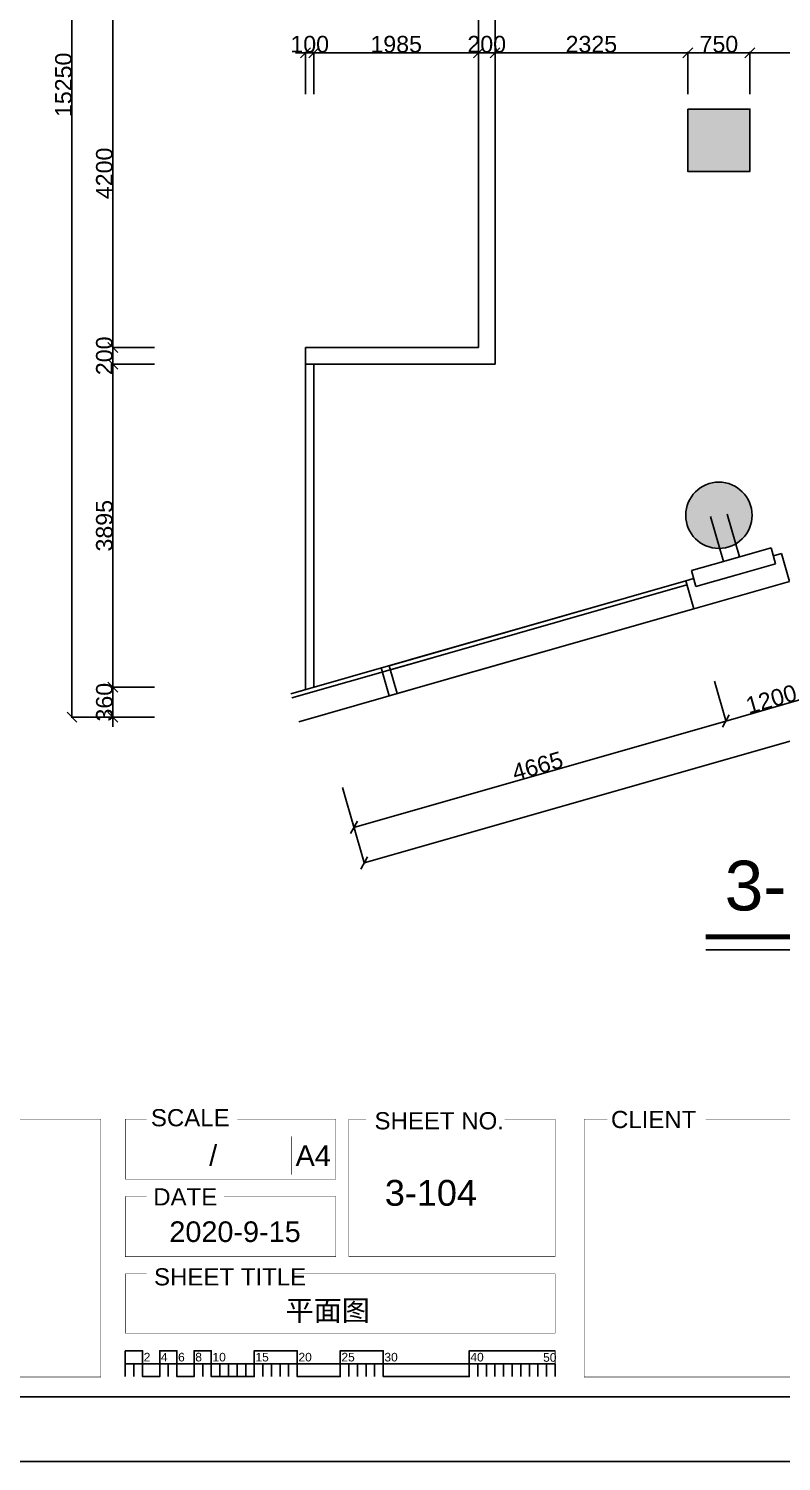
# Model space of a CAD drawing. Header units: inches. Extents: x -24810 to 18736, y -16862 to 13931.
# Drawn here: x -14846 to -5768, y -16862 to 415 of the extents above; entities that cross this region are included whole.
import ezdxf
from ezdxf.enums import TextEntityAlignment as Align

# ---------------------------------------------------------------- set-up
doc = ezdxf.new("R2010")
doc.units = ezdxf.units.IN
doc.header["$MEASUREMENT"] = 0
for name, color, linetype in [('DIM', 3, 'Continuous'), ('WINDOW', 5, 'Continuous'), ('建-墙体', 255, 'Continuous')]:
    doc.layers.add(name, color=color, linetype=linetype)
doc.styles.get("Standard").update_dxf_attribs({"font": 'arial.ttf'})
doc.dimstyles.new('DIM-200MM', dxfattribs={"dimtxt": 200, "dimasz": 120, "dimexe": 10, "dimexo": 10, "dimgap": 0.7, "dimtad": 1, "dimdec": 0, "dimrnd": 5, "dimzin": 1, "dimdsep": 46, "dimtxsty": 'Standard', "dimblk": 'OBLIQUE', "dimcen": 0.5, "dimdle": 1, "dimclrd": 256, "dimclre": 256, "dimclrt": 7, "dimaunit": 1, "dimadec": 0, "dimazin": 0, "dimtfac": 1, "dimtdec": 0, "dimtix": 1, "dimtmove": 2, "dimatfit": 3, "dimfxl": 0, "dimtolj": 1, "dimtzin": 1, "dimarcsym": 0})

# ---------------------------------------------------------------- blocks, each defined once
blk = doc.blocks.new('_Oblique')
at = {"color": 0, "linetype": 'ByBlock', "lineweight": -2}
blk.add_line((-0.5, -0.5), (0.5, 0.5), dxfattribs=at)
blk = doc.blocks.new('*D172')
at = {"layer": 'DEFPOINTS', "color": 0, "transparency": 16777216}
for p in [(-6596, 770), (-13829, -3430), (-9940, -3430)]:
    blk.add_point(p, dxfattribs=at)
at = {"layer": 'DIM', "lineweight": -2, "transparency": 16777216}
for p, q in [((-13329, 770), (-13839, 770)), ((-13829, 771), (-13829, -3431)), ((-13329, -3430), (-13839, -3430))]:
    blk.add_line(p, q, dxfattribs=at)
at = {"layer": 'DIM', "lineweight": -2, "transparency": 16777216, "xscale": 120, "yscale": 120, "zscale": 120}
for p, rotation in [((-13829, 770), 90), ((-13829, -3430), 270)]:
    blk.add_blockref('_Oblique', p, dxfattribs=dict(at, rotation=rotation))
at = {"layer": 'DIM', "color": 7, "transparency": 16777216, "insert": (-13932, -1330), "char_height": 200, "attachment_point": 5, "rotation": 90}
blk.add_mtext('\\A1;4200', dxfattribs=at)
blk = doc.blocks.new('*D173')
at = {"layer": 'DEFPOINTS', "color": 0, "transparency": 16777216}
for p in [(-9940, -3430), (-13829, -3630), (-9873, -3630)]:
    blk.add_point(p, dxfattribs=at)
at = {"layer": 'DIM', "lineweight": -2, "transparency": 16777216}
for p, q in [((-13329, -3430), (-13839, -3430)), ((-13829, -3430), (-13829, -3310)), ((-13829, -3430), (-13829, -3630)), ((-13329, -3630), (-13839, -3630)), ((-13829, -3630), (-13829, -3750))]:
    blk.add_line(p, q, dxfattribs=at)
at = {"layer": 'DIM', "lineweight": -2, "transparency": 16777216, "xscale": 120, "yscale": 120, "zscale": 120}
for p, rotation in [((-13829, -3430), 270), ((-13829, -3630), 90)]:
    blk.add_blockref('_Oblique', p, dxfattribs=dict(at, rotation=rotation))
at = {"layer": 'DIM', "color": 7, "transparency": 16777216, "insert": (-13932, -3530), "char_height": 200, "attachment_point": 5, "rotation": 90}
blk.add_mtext('\\A1;200', dxfattribs=at)
blk = doc.blocks.new('*D174')
at = {"layer": 'DEFPOINTS', "color": 0, "transparency": 16777216}
for p in [(-9873, -3630), (-13829, -7527), (-11406, -7527)]:
    blk.add_point(p, dxfattribs=at)
at = {"layer": 'DIM', "lineweight": -2, "transparency": 16777216}
for p, q in [((-13329, -3630), (-13839, -3630)), ((-13829, -3629), (-13829, -7528)), ((-13329, -7527), (-13839, -7527))]:
    blk.add_line(p, q, dxfattribs=at)
at = {"layer": 'DIM', "lineweight": -2, "transparency": 16777216, "xscale": 120, "yscale": 120, "zscale": 120}
for p, rotation in [((-13829, -3630), 90), ((-13829, -7527), 270)]:
    blk.add_blockref('_Oblique', p, dxfattribs=dict(at, rotation=rotation))
at = {"layer": 'DIM', "color": 7, "transparency": 16777216, "insert": (-13932, -5579), "char_height": 200, "attachment_point": 5, "rotation": 90}
blk.add_mtext('\\A1;3895', dxfattribs=at)
blk = doc.blocks.new('*D175')
at = {"layer": 'DEFPOINTS', "color": 0, "transparency": 16777216}
for p in [(-11406, -7527), (-13829, -7886), (-11387, -7886)]:
    blk.add_point(p, dxfattribs=at)
at = {"layer": 'DIM', "lineweight": -2, "transparency": 16777216}
for p, q in [((-13829, -7527), (-13829, -7407)), ((-13329, -7527), (-13839, -7527)), ((-13829, -7527), (-13829, -7886)), ((-13329, -7886), (-13839, -7886)), ((-13829, -7886), (-13829, -8006))]:
    blk.add_line(p, q, dxfattribs=at)
at = {"layer": 'DIM', "lineweight": -2, "transparency": 16777216, "xscale": 120, "yscale": 120, "zscale": 120}
for p, rotation in [((-13829, -7527), 270), ((-13829, -7886), 90)]:
    blk.add_blockref('_Oblique', p, dxfattribs=dict(at, rotation=rotation))
at = {"layer": 'DIM', "color": 7, "transparency": 16777216, "insert": (-13932, -7707), "char_height": 200, "attachment_point": 5, "rotation": 90}
blk.add_mtext('\\A1;360', dxfattribs=at)
blk = doc.blocks.new('*D176')
at = {"layer": 'DEFPOINTS', "color": 0, "transparency": 16777216}
for p in [(-12421, 7362), (-14323, -7886), (-11387, -7886)]:
    blk.add_point(p, dxfattribs=at)
at = {"layer": 'DIM', "lineweight": -2, "transparency": 16777216}
for p, q in [((-13823, 7362), (-14333, 7362)), ((-14323, 7363), (-14323, -7887)), ((-13823, -7886), (-14333, -7886))]:
    blk.add_line(p, q, dxfattribs=at)
at = {"layer": 'DIM', "lineweight": -2, "transparency": 16777216, "xscale": 120, "yscale": 120, "zscale": 120}
for p, rotation in [((-14323, 7362), 90), ((-14323, -7886), 270)]:
    blk.add_blockref('_Oblique', p, dxfattribs=dict(at, rotation=rotation))
at = {"layer": 'DIM', "color": 7, "transparency": 16777216, "insert": (-14425, -262), "char_height": 200, "attachment_point": 5, "rotation": 90}
blk.add_mtext('\\A1;15250', dxfattribs=at)
blk = doc.blocks.new('*D194')
at = {"layer": 'DEFPOINTS', "color": 0, "transparency": 16777216}
for p in [(-11406, 124), (-11506, -3814, 0), (-11406, -3814, 0)]:
    blk.add_point(p, dxfattribs=at)
at = {"layer": 'DIM', "lineweight": -2, "transparency": 16777216}
for p, q in [((-11506, 124), (-11626, 124)), ((-11506, -376), (-11506, 134)), ((-11506, 124), (-11406, 124)), ((-11406, -376), (-11406, 134)), ((-11406, 124), (-11286, 124))]:
    blk.add_line(p, q, dxfattribs=at)
at = {"layer": 'DIM', "lineweight": -2, "transparency": 16777216, "xscale": 120, "yscale": 120, "zscale": 120}
blk.add_blockref('_Oblique', (-11506, 124), dxfattribs=at)
at = {"layer": 'DIM', "lineweight": -2, "transparency": 16777216, "xscale": 120, "yscale": 120, "zscale": 120, "rotation": 180}
blk.add_blockref('_Oblique', (-11406, 124), dxfattribs=at)
at = {"layer": 'DIM', "color": 7, "transparency": 16777216, "insert": (-11456, 227), "char_height": 200, "attachment_point": 5}
blk.add_mtext('\\A1;100', dxfattribs=at)
blk = doc.blocks.new('*D195')
at = {"layer": 'DEFPOINTS', "color": 0, "transparency": 16777216}
for p in [(-9421, 124), (-9421, -1230), (-11406, -3814, 0)]:
    blk.add_point(p, dxfattribs=at)
at = {"layer": 'DIM', "lineweight": -2, "transparency": 16777216}
for p, q in [((-11407, 124), (-9420, 124)), ((-11406, -376), (-11406, 134)), ((-9421, -376), (-9421, 134))]:
    blk.add_line(p, q, dxfattribs=at)
at = {"layer": 'DIM', "lineweight": -2, "transparency": 16777216, "xscale": 120, "yscale": 120, "zscale": 120, "rotation": 180}
blk.add_blockref('_Oblique', (-11406, 124), dxfattribs=at)
at = {"layer": 'DIM', "lineweight": -2, "transparency": 16777216, "xscale": 120, "yscale": 120, "zscale": 120}
blk.add_blockref('_Oblique', (-9421, 124), dxfattribs=at)
at = {"layer": 'DIM', "color": 7, "transparency": 16777216, "insert": (-10413, 227), "char_height": 200, "attachment_point": 5}
blk.add_mtext('\\A1;1985', dxfattribs=at)
blk = doc.blocks.new('*D196')
at = {"layer": 'DEFPOINTS', "color": 0, "transparency": 16777216}
for p in [(-9221, 124), (-9421, -1230), (-9221, -1758)]:
    blk.add_point(p, dxfattribs=at)
at = {"layer": 'DIM', "lineweight": -2, "transparency": 16777216}
for p, q in [((-9421, 124), (-9541, 124)), ((-9421, -376), (-9421, 134)), ((-9421, 124), (-9221, 124)), ((-9221, -376), (-9221, 134)), ((-9221, 124), (-9101, 124))]:
    blk.add_line(p, q, dxfattribs=at)
at = {"layer": 'DIM', "lineweight": -2, "transparency": 16777216, "xscale": 120, "yscale": 120, "zscale": 120}
blk.add_blockref('_Oblique', (-9421, 124), dxfattribs=at)
at = {"layer": 'DIM', "lineweight": -2, "transparency": 16777216, "xscale": 120, "yscale": 120, "zscale": 120, "rotation": 180}
blk.add_blockref('_Oblique', (-9221, 124), dxfattribs=at)
at = {"layer": 'DIM', "color": 7, "transparency": 16777216, "insert": (-9321, 227), "char_height": 200, "attachment_point": 5}
blk.add_mtext('\\A1;200', dxfattribs=at)
blk = doc.blocks.new('*D197')
at = {"layer": 'DEFPOINTS', "color": 0, "transparency": 16777216}
for p in [(-6896, 124), (-6896, -1305), (-9221, -1758)]:
    blk.add_point(p, dxfattribs=at)
at = {"layer": 'DIM', "lineweight": -2, "transparency": 16777216}
for p, q in [((-9222, 124), (-6895, 124)), ((-9221, -376), (-9221, 134)), ((-6896, -376), (-6896, 134))]:
    blk.add_line(p, q, dxfattribs=at)
at = {"layer": 'DIM', "lineweight": -2, "transparency": 16777216, "xscale": 120, "yscale": 120, "zscale": 120, "rotation": 180}
blk.add_blockref('_Oblique', (-9221, 124), dxfattribs=at)
at = {"layer": 'DIM', "lineweight": -2, "transparency": 16777216, "xscale": 120, "yscale": 120, "zscale": 120}
blk.add_blockref('_Oblique', (-6896, 124), dxfattribs=at)
at = {"layer": 'DIM', "color": 7, "transparency": 16777216, "insert": (-8059, 227), "char_height": 200, "attachment_point": 5}
blk.add_mtext('\\A1;2325', dxfattribs=at)
blk = doc.blocks.new('*D198')
at = {"layer": 'DEFPOINTS', "color": 0, "transparency": 16777216}
for p in [(-6146, 124), (-6896, -1305), (-6146, -1305)]:
    blk.add_point(p, dxfattribs=at)
at = {"layer": 'DIM', "lineweight": -2, "transparency": 16777216}
for p, q in [((-6897, 124), (-6145, 124)), ((-6896, -376), (-6896, 134)), ((-6146, -376), (-6146, 134))]:
    blk.add_line(p, q, dxfattribs=at)
at = {"layer": 'DIM', "lineweight": -2, "transparency": 16777216, "xscale": 120, "yscale": 120, "zscale": 120, "rotation": 180}
blk.add_blockref('_Oblique', (-6896, 124), dxfattribs=at)
at = {"layer": 'DIM', "lineweight": -2, "transparency": 16777216, "xscale": 120, "yscale": 120, "zscale": 120}
blk.add_blockref('_Oblique', (-6146, 124), dxfattribs=at)
at = {"layer": 'DIM', "color": 7, "transparency": 16777216, "insert": (-6521, 227), "char_height": 200, "attachment_point": 5}
blk.add_mtext('\\A1;750', dxfattribs=at)
blk = doc.blocks.new('*D199')
at = {"layer": 'DEFPOINTS', "color": 0, "transparency": 16777216}
for p in [(1779, 124), (-6146, -1305), (1779, -1933)]:
    blk.add_point(p, dxfattribs=at)
at = {"layer": 'DIM', "lineweight": -2, "transparency": 16777216}
for p, q in [((-6147, 124), (1780, 124)), ((-6146, -376), (-6146, 134)), ((1779, -376), (1779, 134))]:
    blk.add_line(p, q, dxfattribs=at)
at = {"layer": 'DIM', "lineweight": -2, "transparency": 16777216, "xscale": 120, "yscale": 120, "zscale": 120, "rotation": 180}
blk.add_blockref('_Oblique', (-6146, 124), dxfattribs=at)
at = {"layer": 'DIM', "lineweight": -2, "transparency": 16777216, "xscale": 120, "yscale": 120, "zscale": 120}
blk.add_blockref('_Oblique', (1779, 124), dxfattribs=at)
at = {"layer": 'DIM', "color": 7, "transparency": 16777216, "insert": (-2184, 227), "char_height": 200, "attachment_point": 5}
blk.add_mtext('\\A1;7925', dxfattribs=at)
blk = doc.blocks.new('*D214')
at = {"layer": 'DEFPOINTS', "color": 0, "transparency": 16777216}
for p in [(-6921, -6244), (-11406, -7527), (-6438, -7934)]:
    blk.add_point(p, dxfattribs=at)
at = {"layer": 'DIM', "lineweight": -2, "transparency": 16777216}
for p, q in [((-6575, -7453), (-6435, -7944)), ((-10923, -9218), (-6437, -7934)), ((-11060, -8737), (-10919, -9227))]:
    blk.add_line(p, q, dxfattribs=at)
at = {"layer": 'DIM', "lineweight": -2, "transparency": 16777216, "xscale": 120, "yscale": 120, "zscale": 120}
for p, rotation in [((-6438, -7934), 15.96837377055746), ((-10922, -9217), 195.9683737705575)]:
    blk.add_blockref('_Oblique', p, dxfattribs=dict(at, rotation=rotation))
at = {"layer": 'DIM', "color": 7, "transparency": 16777216, "insert": (-8708, -8477), "char_height": 200, "attachment_point": 5, "rotation": 15.9684}
blk.add_mtext('\\A1;4665', dxfattribs=at)
blk = doc.blocks.new('*D215')
at = {"layer": 'DEFPOINTS', "color": 0, "transparency": 16777216}
for p in [(-5768, -5914), (-6921, -6244), (-5284, -7604)]:
    blk.add_point(p, dxfattribs=at)
at = {"layer": 'DIM', "lineweight": -2, "transparency": 16777216}
for p, q in [((-5421, -7123), (-5281, -7614)), ((-6575, -7453), (-6435, -7944)), ((-6439, -7934), (-5283, -7604))]:
    blk.add_line(p, q, dxfattribs=at)
at = {"layer": 'DIM', "lineweight": -2, "transparency": 16777216, "xscale": 120, "yscale": 120, "zscale": 120}
for p, rotation in [((-5284, -7604), 15.96837377677461), ((-6438, -7934), 195.9683737767747)]:
    blk.add_blockref('_Oblique', p, dxfattribs=dict(at, rotation=rotation))
at = {"layer": 'DIM', "color": 7, "transparency": 16777216, "insert": (-5889, -7670), "char_height": 200, "attachment_point": 5, "rotation": 15.9684}
blk.add_mtext('\\A1;1200', dxfattribs=at)
blk = doc.blocks.new('*D221')
at = {"layer": 'DEFPOINTS', "color": 0, "transparency": 16777216}
for p in [(1959, -3703), (-11406, -7527), (-10799, -9646)]:
    blk.add_point(p, dxfattribs=at)
at = {"layer": 'DIM', "lineweight": -2, "transparency": 16777216}
for p, q in [((2428, -5341), (2568, -5831)), ((2567, -5821), (-10800, -9646)), ((-10937, -9165), (-10797, -9655))]:
    blk.add_line(p, q, dxfattribs=at)
at = {"layer": 'DIM', "lineweight": -2, "transparency": 16777216, "xscale": 120, "yscale": 120, "zscale": 120}
for p, rotation in [((2566, -5821), 15.96837377405424), ((-10799, -9646), 195.9683737740542)]:
    blk.add_blockref('_Oblique', p, dxfattribs=dict(at, rotation=rotation))
at = {"layer": 'DIM', "color": 7, "transparency": 16777216, "insert": (-4145, -7635), "char_height": 200, "attachment_point": 5, "rotation": 15.9684}
blk.add_mtext('\\A1;13900', dxfattribs=at)

msp = doc.modelspace()

# ---------------------------------------------------------------- hatches: boundary and pattern name
at = {"layer": '建-墙体'}
msp.add_hatch(color=256, dxfattribs=at).paths.add_polyline_path([(-6896.1, -555.4), (-6146.1, -555.4), (-6146.1, -1305.4), (-6896.1, -1305.4)])
h = msp.add_hatch(color=256, dxfattribs=at)
edge = h.paths.add_edge_path()
edge.add_arc((-6521.1, -5453.3), 400, 180, 360)
edge.add_arc((-6521.1, -5453.3), 400, 0, 180)

# ---------------------------------------------------------------- linework, layer by layer
at = {"color": 8}
msp.add_line((-13679.8, -15684.4), (-8495.8, -15684.4), dxfattribs=at)
msp.add_lwpolyline([(-24187.7, 13153.4), (18113.8, 13153.4), (18113.8, -16084.3), (-24187.7, -16084.3)], close=True)
for points, const_width in [([(-6680, -10536.8), (176.1, -10536.8)], 60), ([(-22125.2, -12734.6), (-13975.5, -12734.6), (-13975.5, -15844.3), (-23947.7, -15844.3), (-23947.7, -12734.6), (-23600.1, -12734.6)], 5.18), ([(-12327.9, -12734.6), (-11139.6, -12734.6), (-11139.6, -13460.3), (-13679.8, -13460.3), (-13679.8, -12734.6), (-13420.6, -12734.6)], 5.18), ([(-9103, -12734.6), (-8495.8, -12734.6), (-8495.8, -14393.4), (-10984.1, -14393.4), (-10984.1, -12734.6), (-10776.8, -12734.6)], 5.18), ([(-6681.7, -12734.6), (8699.4, -12734.6), (8699.4, -15844.3), (-8145.2, -15844.3), (-8145.2, -12734.6), (-7865.4, -12734.6)], 5.18), ([(-11673, -12942.6), (-11673, -13404.7)], 5.18), ([(-12489.7, -13667.7), (-11139.6, -13667.7), (-11139.6, -14393.4), (-13679.8, -14393.4), (-13679.8, -13667.7), (-13420.6, -13667.7)], 5.18), ([(-11662.8, -14600.8), (-8495.8, -14600.8), (-8495.8, -15316), (-13679.8, -15316), (-13679.8, -14600.8), (-13420.6, -14600.8)], 5.18), ([(-13472.4, -15528.8), (-13472.4, -15684.4)], 10.4), ([(-13265.1, -15528.8), (-13265.1, -15684.4)], 10.4), ([(-13057.7, -15528.8), (-13057.7, -15684.4)], 10.4), ([(-12850.4, -15528.8), (-12850.4, -15684.4)], 10.4), ([(-12643, -15528.8), (-12643, -15684.4)], 10.4), ([(-12124.6, -15528.8), (-12124.6, -15684.4)], 10.4), ([(-11606.2, -15528.8), (-11606.2, -15684.4)], 10.4), ([(-11087.8, -15528.8), (-11087.8, -15684.4)], 10.4), ([(-10569.4, -15528.8), (-10569.4, -15684.4)], 10.4), ([(-9532.6, -15528.8), (-9532.6, -15684.4)], 10.4), ([(-8495.8, -15528.8), (-8495.8, -15684.4)], 10.4)]:
    msp.add_lwpolyline(points, dxfattribs=dict(const_width=const_width))
for points in [[(-6680, -10694.6), (176.1, -10694.6)], [(-24809.8, -14788.3), (-24809.8, -16861.9), (16662.2, -16861.9)], [(-13679.8, -15528.8), (-13679.8, -15839.9)], [(-13472.4, -15684.4), (-13472.4, -15839.9)], [(-11606.2, -15684.4), (-11606.2, -15839.9)], [(-11087.8, -15684.4), (-11087.8, -15839.9)], [(-8495.8, -15684.4), (-8495.8, -15839.9)]]:
    msp.add_lwpolyline(points)
for points in [[(-13679.8, -15528.8), (-13472.4, -15528.8), (-13472.4, -15839.9), (-13265.1, -15839.9), (-13265.1, -15528.8), (-13057.7, -15528.8), (-13057.7, -15839.9), (-12850.4, -15839.9), (-12850.4, -15528.8), (-12643, -15528.8), (-12643, -15839.9), (-12124.6, -15839.9), (-12124.6, -15528.8), (-11606.2, -15528.8), (-11606.2, -15839.9), (-11087.8, -15839.9), (-11087.8, -15528.8), (-10569.4, -15528.8), (-10569.4, -15839.9), (-9532.6, -15839.9), (-9532.6, -15528.8), (-8495.8, -15528.8)], [(-13576.1, -15684.4), (-13576.1, -15839.9)], [(-13265.1, -15684.4), (-13265.1, -15839.9)], [(-13161.4, -15684.4), (-13161.4, -15839.9)], [(-13057.7, -15684.4), (-13057.7, -15839.9)], [(-12850.4, -15684.4), (-12850.4, -15839.9)], [(-12746.7, -15684.4), (-12746.7, -15839.9)], [(-12643, -15684.4), (-12643, -15839.9)], [(-12539.3, -15684.4), (-12539.3, -15839.9)], [(-12435.6, -15684.4), (-12435.6, -15839.9)], [(-12332, -15684.4), (-12332, -15839.9)], [(-12228.3, -15684.4), (-12228.3, -15839.9)], [(-12124.6, -15684.4), (-12124.6, -15839.9)], [(-12020.9, -15684.4), (-12020.9, -15839.9)], [(-11917.2, -15684.4), (-11917.2, -15839.9)], [(-11813.6, -15684.4), (-11813.6, -15839.9)], [(-11709.9, -15684.4), (-11709.9, -15839.9)], [(-10984.1, -15684.4), (-10984.1, -15839.9)], [(-10880.4, -15684.4), (-10880.4, -15839.9)], [(-10776.8, -15684.4), (-10776.8, -15839.9)], [(-10673.1, -15684.4), (-10673.1, -15839.9)], [(-10569.4, -15684.4), (-10569.4, -15839.9)], [(-9532.6, -15684.4), (-9532.6, -15839.9)], [(-9428.9, -15684.4), (-9428.9, -15839.9)], [(-9325.2, -15684.4), (-9325.2, -15839.9)], [(-9221.6, -15684.4), (-9221.6, -15839.9)], [(-9117.9, -15684.4), (-9117.9, -15839.9)], [(-9014.2, -15684.4), (-9014.2, -15839.9)], [(-8910.5, -15684.4), (-8910.5, -15839.9)], [(-8806.8, -15684.4), (-8806.8, -15839.9)], [(-8703.2, -15684.4), (-8703.2, -15839.9)], [(-8599.5, -15684.4), (-8599.5, -15839.9)]]:
    msp.add_lwpolyline(points, dxfattribs=at)
at = {"layer": 'WINDOW'}
for p, q in [((-6921.2, -6243.9), (-10496.3, -7266.9)), ((-6907.5, -6292), (-10482.5, -7315)), ((-9534.8, -6991.8), (-7708.1, -6469.1)), ((-6825, -6580.4), (-10400, -7603.4)), ((-7611.8, -6805.6), (-9438.5, -7328.3)), ((-11684.7, -7607), (-9534.8, -6991.8)), ((-11670.9, -7655), (-9569.1, -7053.6)), ((-11588.4, -7943.5), (-9486.6, -7342)), ((-10496.2, -7630.9), (-10592.4, -7294.4)), ((-10496.3, -7266.9), (-10400, -7603.4)), ((-10400, -7603.4), (-10496.2, -7630.9))]:
    msp.add_line(p, q, dxfattribs=at)
at = {"layer": '建-墙体'}
for p, q in [((-9421.1, -3430.4), (-9421.1, 969.6)), ((-9221.1, -1430.4), (-9221.1, 769.6)), ((-9221.1, -3630.4), (-9221.1, -1430.4)), ((-11505.7, -3430.4), (-9421.1, -3430.4)), ((-11505.7, -3430.4), (-11505.7, -3630.4, 0)), ((-11505.7, -3630.4), (-9221.1, -3630.4)), ((-11505.7, -5430.4, 0), (-11505.7, -3630.4, 0)), ((-11405.7, -5430.4, 0), (-11405.7, -3630.4, 0)), ((-11505.7, -5430.4), (-11505.7, -4830.4)), ((-11505.7, -5430.4), (-11505.7, -7555.7)), ((-11405.7, -5430.4), (-11405.7, -7527.1)), ((-6621.3, -5467.4), (-6466.1, -6009.7)), ((-6421.3, -5439.4), (-6273.9, -5954.6)), ((-5891.2, -5845.2), (-6466.1, -6009.7)), ((-5836.2, -6037.4), (-5891.2, -5845.2)), ((-6466.1, -6009.7), (-6852.6, -6120.3)), ((-5836.2, -6037.4), (-6317.7, -6175.2)), ((-5767.5, -5913.8), (-5863.7, -5941.3)), ((-5671.2, -6250.3), (-5767.5, -5913.8)), ((-6825.1, -6216.4), (-6921.2, -6243.9)), ((-6797.6, -6312.5), (-6852.6, -6120.3)), ((-6317.7, -6175.2), (-6797.6, -6312.5)), ((-6921.2, -6243.9), (-6824.9, -6580.4)), ((-6824.9, -6580.4), (-5671.2, -6250.3)), ((-11505.7, -7555.7), (-11553.8, -7569.5))]:
    msp.add_line(p, q, dxfattribs=at)
msp.add_lwpolyline([(-6896.1, -555.4), (-6146.1, -555.4), (-6146.1, -1305.4), (-6896.1, -1305.4)], close=True, dxfattribs=at)
msp.add_lwpolyline([(-6921.1, -5453.3, 1), (-6121.1, -5453.3, 1)], format="xyb", close=True, dxfattribs=at)

# ---------------------------------------------------------------- texts
for s, height, p in [('SCALE', 207.36, (-13371.4, -12821.4)), ('SHEET NO.', 207.36, (-10674.2, -12858.5)), ('CLIENT', 207.36, (-7822.5, -12843)), ('A4', 248.83, (-11626.5, -13299.3)), ('DATE', 207.36, (-13343, -13775.9)), ('SHEET TITLE', 207.36, (-13333.7, -14740.4)), ('2', 103.7, (-13458.3, -15657.1)), ('4', 103.7, (-13250.9, -15657.1)), ('6', 103.7, (-13043.5, -15657.1)), ('8', 103.7, (-12836.2, -15657.1)), ('10', 103.68, (-12628.8, -15657.1)), ('15', 103.68, (-12110.4, -15657.1)), ('20', 103.68, (-11592, -15657.1)), ('25', 103.68, (-11073.6, -15657.1)), ('30', 103.68, (-10555.2, -15657.1)), ('40', 103.68, (-9518.4, -15657.1)), ('50', 103.68, (-8640.8, -15660.8))]:
    msp.add_text(s, height=height).set_placement(p)
at = {"insert": (-6451.2, -9618.4), "char_height": 600, "attachment_point": 1}
msp.add_mtext_dynamic_manual_height_columns('3-104{\\fSimSun|b0|i0|c134|p2;铺位平面图}', width=8169.699, gutter_width=1.2, heights=[0], dxfattribs=at)
for tag, text, p in [('/', 'AS NOTED', (-12571.5, -13295.4)), ('2020-9-15', '2020-7-22', (-11564.3, -14217))]:
    msp.add_attdef(tag, text=text, height=248.83).set_placement(p, align=Align.RIGHT)
for tag, p, s, height in [('3-104', (-10549.8, -13779.6), 'SHEET NO.', 311.04), ('平面图', (-11747.7, -15165.9), 'SHEET-TITLE', 248.832)]:
    msp.add_attdef(tag, p, s, height=height)

# ---------------------------------------------------------------- dimensions: what is measured, and where the dimension line sits
at = {"layer": 'DIM'}
for base, p1, p2, picture, middle in [((-14322.6, -7885.9), (-12421.1, 7362.2), (-11387.4, -7885.9), '*D176', (-14425.4, -261.9)), ((-13828.7, -3430.4), (-6596.3, 769.6), (-9939.7, -3430.4), '*D172', (-13931.5, -1330.4)), ((-13828.7, -3630.4), (-9939.7, -3430.4), (-9872.9, -3630.4), '*D173', (-13931.5, -3530.4)), ((-13828.7, -7527.1), (-9872.9, -3630.4), (-11405.7, -7527.1), '*D174', (-13931.6, -5578.7)), ((-13828.7, -7885.9), (-11405.7, -7527.1), (-11387.4, -7885.9), '*D175', (-13931.6, -7706.5))]:
    dim = msp.add_linear_dim(base=base, p1=p1, p2=p2, angle=90, dimstyle='DIM-200MM', dxfattribs=at)
    dim.commit()
    dim.dimension.update_dxf_attribs({"geometry": picture, "text_midpoint": middle})
for base, p1, p2, picture, middle in [((-11405.7, 123.9), (-11505.7, -3814.4, 0), (-11405.7, -3814.4, 0), '*D194', (-11455.7, 226.7)), ((-9421.1, 123.9), (-11405.7, -3814.4, 0), (-9421.1, -1230.4), '*D195', (-10413.4, 226.7)), ((-9221.1, 123.9), (-9421.1, -1230.4), (-9221.1, -1758.2), '*D196', (-9321.1, 226.7)), ((-6896.1, 123.9), (-9221.1, -1758.2), (-6896.1, -1305.4), '*D197', (-8058.6, 226.8)), ((-6146.1, 123.9), (-6896.1, -1305.4), (-6146.1, -1305.4), '*D198', (-6521.1, 226.7)), ((1778.9, 123.9), (-6146.1, -1305.4), (1778.9, -1932.5), '*D199', (-2183.6, 226.7))]:
    dim = msp.add_linear_dim(base=base, p1=p1, p2=p2, dimstyle='DIM-200MM', dxfattribs=at)
    dim.commit()
    dim.dimension.update_dxf_attribs({"geometry": picture, "text_midpoint": middle})
for p1, p2, distance, picture, middle in [((1959.5, -3702.7), (-11405.7, -7527.1), 2203.5, '*D221', (-4145.2, -7634.5)), ((-6921.2, -6243.9), (-5767.5, -5913.8), -1758.1, '*D215', (-5889, -7670.3)), ((-11405.7, -7527.1), (-6921.2, -6243.9), -1758.1, '*D214', (-8708.1, -8476.9))]:
    dim = msp.add_aligned_dim(p1=p1, p2=p2, distance=distance, dimstyle='DIM-200MM', dxfattribs=at)
    dim.commit()
    dim.dimension.update_dxf_attribs({"geometry": picture, "text_midpoint": middle})

doc.saveas('drawing.dxf')
